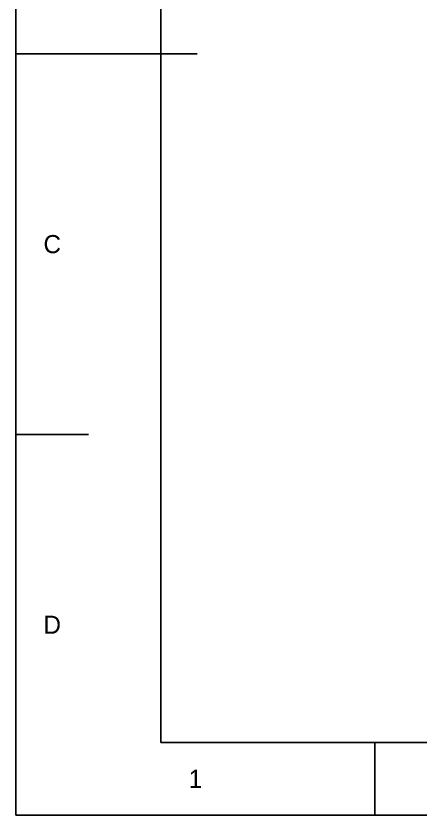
# Model space of a CAD drawing. Extents: x 0 to 297, y 0 to 210.
# Drawn here: x 0 to 55.7, y 0 to 110.2 of the extents above; entities that cross this region are included whole.
import ezdxf
from ezdxf.enums import TextEntityAlignment as Align

# ---------------------------------------------------------------- set-up
doc = ezdxf.new("R2010")
doc.units = 0
for name, color, linetype in [('FINA', 7, 'CONTINUOUS'), ('NORMA', 7, 'CONTINUOUS'), ('TEXTO', 7, 'CONTINUOUS')]:
    doc.layers.add(name, color=color, linetype=linetype)

msp = doc.modelspace()

# ---------------------------------------------------------------- linework, layer by layer
at = {"layer": 'FINA'}
for p, q in [((0, 210), (0, 0)), ((0, 105), (10, 105)), ((0, 52.5), (10, 52.5)), ((49.5, 0), (49.5, 10)), ((0, 0), (297, 0))]:
    msp.add_line(p, q, dxfattribs=at)
at = {"layer": 'NORMA'}
for p, q in [((20, 200), (20, 10)), ((0, 105), (25, 105)), ((20, 10), (287, 10))]:
    msp.add_line(p, q, dxfattribs=at)

# ---------------------------------------------------------------- texts
at = {"layer": 'TEXTO'}
for s, p in [('C', (5, 78.75)), ('D', (5, 26.25)), ('1', (24.75, 5))]:
    msp.add_text(s, height=2.5, dxfattribs=at).set_placement(p, align=Align.MIDDLE_CENTER)

doc.saveas('drawing.dxf')
